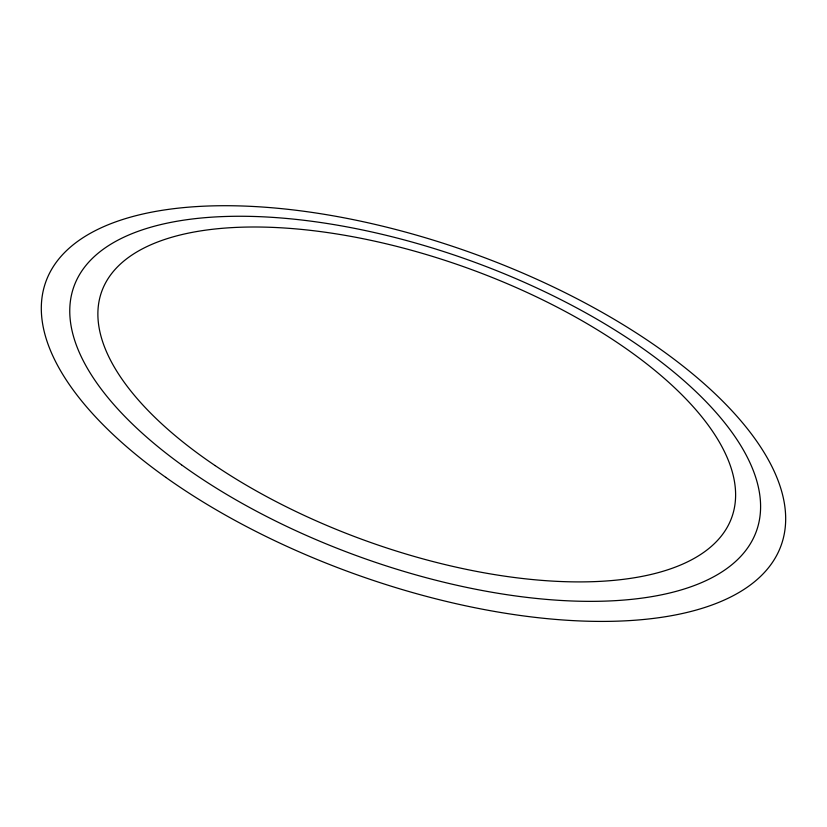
<?xml version="1.0" encoding="UTF-8"?>
<svg xmlns="http://www.w3.org/2000/svg" width="827" height="827" viewBox="0 0 827 827"><rect width="100%" height="100%" fill="white"/><g stroke="black" fill="none" stroke-linecap="round" stroke-linejoin="round"><path stroke-width="1.24" d="M181.516 464.815A362.484 158.05 19.7 0 0 752.312 540.341A362.484 158.05 19.7 0 0 311.738 221.264A362.484 158.05 19.7 0 0 181.516 464.815M215.113 465.58A334.656 145.49 19.7 0 0 731.492 518.157A334.656 145.49 19.7 0 0 303.643 229.617A334.656 145.49 19.7 0 0 215.113 465.58M165.793 477.365A390.571 170.838 19.7 0 0 777.918 552.974A390.571 170.838 19.7 0 0 296.759 210.347A390.571 170.838 19.7 0 0 165.793 477.365"/></g></svg>
